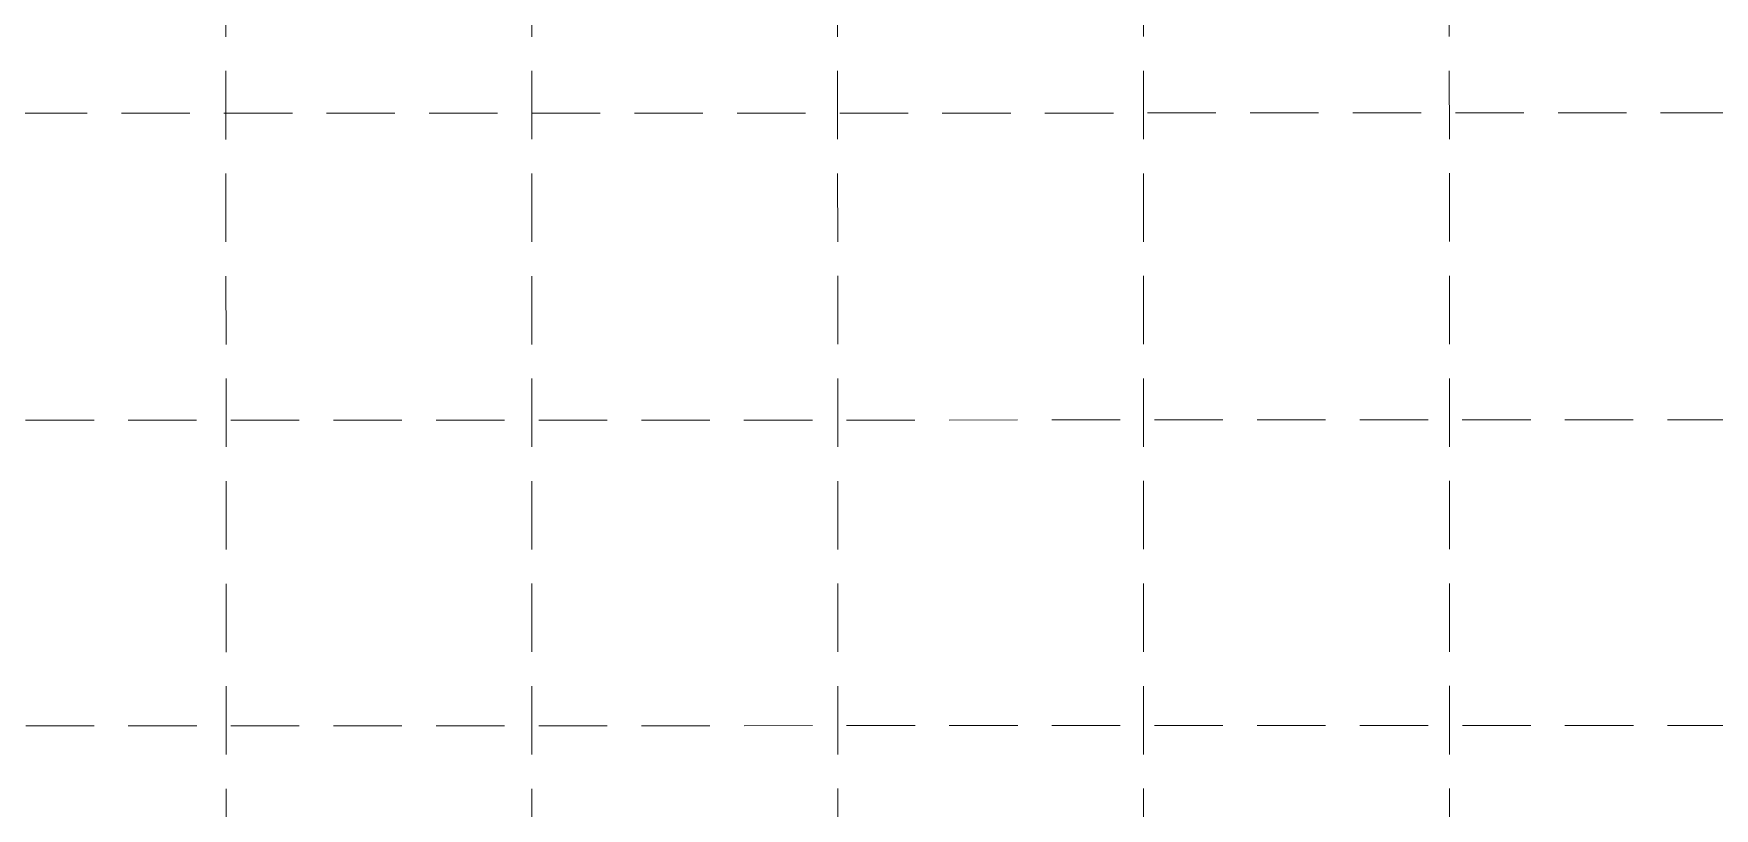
# Model space of a CAD drawing. Extents: x -500 to 2880, y -1767 to 500.
# Drawn here: x 2230.4 to 2491.5, y -1445 to -1324.6 of the extents above; entities that cross this region are included whole.
import ezdxf

# ---------------------------------------------------------------- set-up
doc = ezdxf.new("R2010")
doc.units = 0
doc.header["$LTSCALE"] = 25
doc.header["$MEASUREMENT"] = 0
doc.linetypes.add('HIDDEN', pattern=[0.375, 0.25, -0.125])
doc.layers.add('GRID', color=254, linetype='HIDDEN')

msp = doc.modelspace()

# ---------------------------------------------------------------- linework, layer by layer
at = {"layer": 'GRID', "color": 252, "linetype": 'HIDDEN', "lineweight": 0, "ltscale": 1.7}
for p, q in [((2259.99, 88.03), (2260.37, -1574.68)), ((2307.49, 88.04), (2307.87, -1574.67)), ((2354.99, 88.05), (2355.37, -1574.66)), ((2402.49, 88.06), (2402.87, -1574.65)), ((2449.99, 88.07), (2450.37, -1574.64)), ((-114.68, -1337.51), (2830.32, -1336.84)), ((-113.61, -1385.22), (2831.39, -1384.55)), ((-113.6, -1432.72), (2831.4, -1432.05))]:
    msp.add_line(p, q, dxfattribs=at)

doc.saveas('drawing.dxf')
